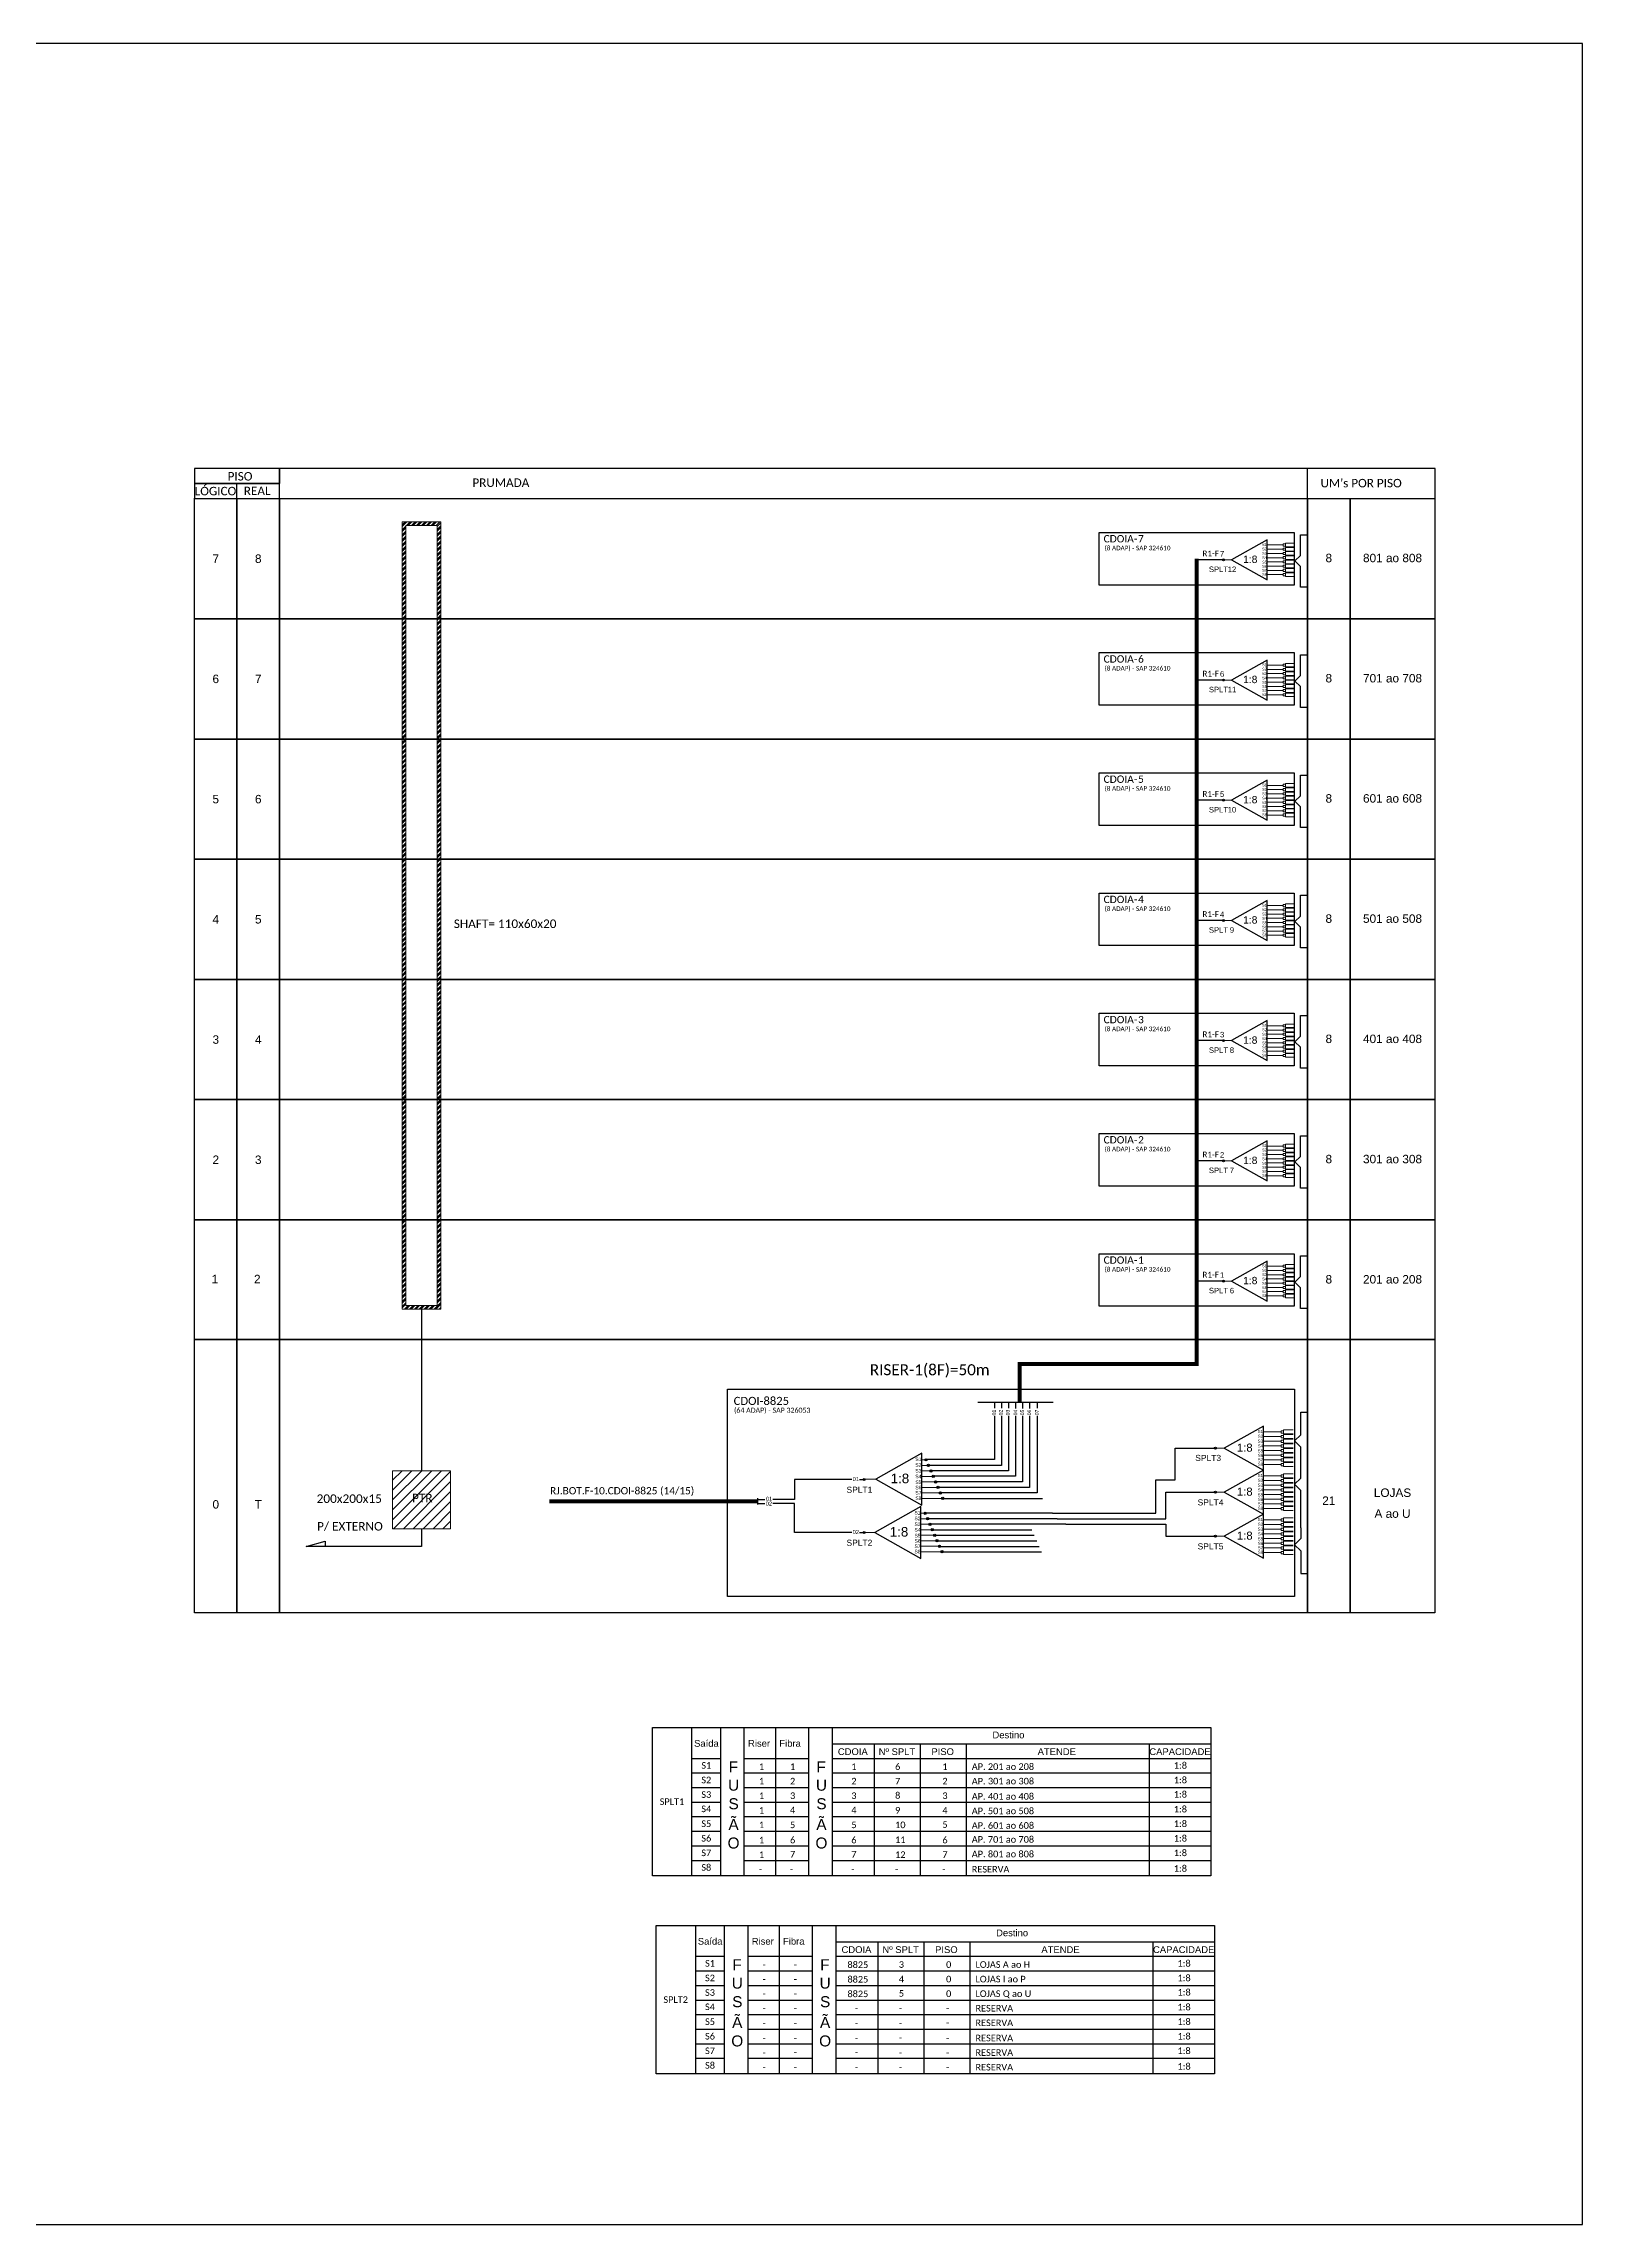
# Model space of a CAD drawing. Extents: x -89 to 749, y 705 to 1299.
# Drawn here: x 330 to 749, y 705 to 1299 of the extents above; entities that cross this region are included whole.
import ezdxf
from ezdxf.enums import TextEntityAlignment as Align

# ---------------------------------------------------------------- set-up
doc = ezdxf.new("R2010")
doc.units = 0
doc.styles.add('ARIAL', font='arial.ttf')
doc.styles.get("Standard").update_dxf_attribs({"font": 'arial.ttf'})
doc.styles.add('WMF-Calibri0', font='calibri.ttf')
doc.linetypes.add('RESERVA', pattern='A,0.5,-0.15,["RESERVA",Standard,S=0.18,R=0,X=0,Y=-0.1],-1.3', length=1.95)

# ---------------------------------------------------------------- blocks, each defined once
blk = doc.blocks.new('SPLT_1-8_DIV_DIR')
h = blk.add_hatch(color=3)
h.dxf.hatch_style = 1
edge = h.paths.add_edge_path()
edge.add_arc((12.77, 4.04), 0.242, 0, 360)
h = blk.add_hatch(color=3)
h.dxf.hatch_style = 1
edge = h.paths.add_edge_path()
edge.add_arc((13.27, 2.88), 0.242, 0, 360)
h = blk.add_hatch(color=3)
h.dxf.hatch_style = 1
edge = h.paths.add_edge_path()
edge.add_arc((13.77, 1.73), 0.242, 0, 360)
h = blk.add_hatch(color=3)
h.dxf.hatch_style = 1
edge = h.paths.add_edge_path()
edge.add_arc((14.27, 0.58), 0.242, 0, 360)
h = blk.add_hatch(color=3)
h.dxf.hatch_style = 1
edge = h.paths.add_edge_path()
edge.add_arc((14.77, -0.58), 0.242, 0, 360)
h = blk.add_hatch(color=3)
h.dxf.hatch_style = 1
edge = h.paths.add_edge_path()
edge.add_arc((15.27, -1.73), 0.242, 0, 360)
h = blk.add_hatch(color=3)
h.dxf.hatch_style = 1
edge = h.paths.add_edge_path()
edge.add_arc((15.77, -2.88), 0.242, 0, 360)
h = blk.add_hatch(color=3)
h.dxf.hatch_style = 1
edge = h.paths.add_edge_path()
edge.add_arc((16.27, -4.04), 0.242, 0, 360)
at = {"color": 1}
blk.add_lwpolyline([(11.89, 5.45), (2.22, 0), (11.89, -5.45), (11.89, 5.45)], dxfattribs=at)
at = {"color": 1, "lineweight": 0}
blk.add_lwpolyline([(2.22, 0), (0, 0)], dxfattribs=at)
at = {"color": 7, "lineweight": 0}
for points in [[(12.77, 4.04), (11.89, 4.04)], [(11.89, 2.88), (13.27, 2.88)], [(11.89, 1.73), (13.77, 1.73)], [(11.89, 0.58), (14.27, 0.58)], [(11.89, -0.58), (14.77, -0.58)], [(11.89, -1.73), (15.27, -1.73)], [(11.89, -2.88), (15.77, -2.88)], [(11.89, -4.04), (16.27, -4.04)]]:
    blk.add_lwpolyline(points, dxfattribs=at)
at = {"color": 3}
for centre in [(12.77, 4.04), (13.27, 2.88), (13.77, 1.73), (14.27, 0.58), (14.77, -0.58), (15.27, -1.73), (15.77, -2.88), (16.27, -4.04)]:
    blk.add_circle(centre, 0.242, dxfattribs=at)
at = {"color": 1, "style": 'ARIAL'}
for s, height, p in [('1:8', 2, (5.35, -0.85)), ('S1', 0.75, (10.52, 3.77)), ('S2', 0.75, (10.52, 2.58)), ('S3', 0.75, (10.52, 1.37)), ('S4', 0.75, (10.52, 0.19)), ('S5', 0.75, (10.52, -1.02)), ('S6', 0.75, (10.52, -2.14)), ('S7', 0.75, (10.52, -3.24)), ('S8', 0.75, (10.52, -4.36))]:
    blk.add_text(s, height=height, dxfattribs=at).set_placement(p)
blk = doc.blocks.new('SPLT_1-8_SC-APC')
at = {"color": 1}
blk.add_lwpolyline([(-7.37, -2.1), (-17.04, -7.55), (-7.37, -13), (-7.37, -2.1)], dxfattribs=at)
at = {"color": 3, "lineweight": 0}
for points in [[(-2.99, -3.51), (-7.37, -3.51)], [(-7.37, -4.66), (-2.99, -4.66)], [(-2.41, -3.02), (-2.41, -4)], [(-2.41, -3.02), (0, -3.02)], [(-2.41, -4), (0, -4)], [(-2.41, -4.17), (-2.41, -5.16)], [(-2.41, -4.17), (0, -4.17)], [(-2.41, -5.16), (0, -5.16)], [(-2.41, -5.32), (-2.41, -6.31)], [(-2.41, -5.32), (0, -5.32)], [(-7.37, -5.82), (-2.99, -5.82)], [(-7.37, -6.97), (-2.99, -6.97)], [(-7.37, -8.12), (-2.99, -8.12)], [(-7.37, -9.28), (-2.99, -9.28)], [(-7.37, -10.43), (-2.99, -10.43)], [(-2.41, -6.31), (0, -6.31)], [(-2.41, -6.48), (-2.41, -7.46)], [(-2.41, -6.48), (0, -6.48)], [(-2.41, -7.46), (0, -7.46)], [(-2.41, -7.63), (-2.41, -8.62)], [(-2.41, -7.63), (0, -7.63)], [(-2.41, -8.62), (0, -8.62)], [(-2.41, -8.78), (-2.41, -9.77)], [(-2.41, -8.78), (0, -8.78)], [(-2.41, -9.77), (0, -9.77)], [(-2.41, -9.94), (-2.41, -10.92)], [(-2.41, -9.94), (0, -9.94)], [(-7.37, -11.58), (-2.99, -11.58)], [(-2.41, -10.92), (0, -10.92)], [(-2.41, -11.09), (-2.41, -12.08)], [(-2.41, -11.09), (0, -11.09)], [(-2.41, -12.08), (0, -12.08)]]:
    blk.add_lwpolyline(points, dxfattribs=at)
for points in [[(-2.99, -3.22), (-2.41, -3.22), (-2.41, -3.8), (-2.99, -3.8)], [(-2.99, -4.38), (-2.41, -4.38), (-2.41, -4.95), (-2.99, -4.95)], [(-2.99, -5.53), (-2.41, -5.53), (-2.41, -6.1), (-2.99, -6.1)], [(-2.99, -6.68), (-2.41, -6.68), (-2.41, -7.26), (-2.99, -7.26)], [(-2.99, -7.84), (-2.41, -7.84), (-2.41, -8.41), (-2.99, -8.41)], [(-2.99, -8.99), (-2.41, -8.99), (-2.41, -9.56), (-2.99, -9.56)], [(-2.99, -10.14), (-2.41, -10.14), (-2.41, -10.72), (-2.99, -10.72)], [(-2.99, -11.3), (-2.41, -11.3), (-2.41, -11.87), (-2.99, -11.87)]]:
    blk.add_lwpolyline(points, close=True, dxfattribs=at)
at = {"color": 1, "lineweight": 0}
blk.add_lwpolyline([(-17.04, -7.55), (-19.26, -7.55)], dxfattribs=at)
at = {"color": 1, "style": 'ARIAL'}
for s, height, p in [('S1', 0.75, (-8.74, -3.78)), ('S2', 0.75, (-8.74, -4.97)), ('1:8', 2, (-13.91, -8.4)), ('S3', 0.75, (-8.74, -6.18)), ('S4', 0.75, (-8.74, -7.36)), ('S5', 0.75, (-8.74, -8.57)), ('S6', 0.75, (-8.74, -9.69)), ('S7', 0.75, (-8.74, -10.78)), ('S8', 0.75, (-8.74, -11.9))]:
    blk.add_text(s, height=height, dxfattribs=at).set_placement(p)

msp = doc.modelspace()

# ---------------------------------------------------------------- hatches: boundary and pattern name
h = msp.add_hatch()
h.set_pattern_fill('ANSI32', color=3, scale=0.1)
h.set_pattern_definition([(45, (-7211.6367, 3302.6862), (-0.67351921, 0.67351921), []), (45, (-7211.1877, 3302.6862), (-0.67351921, 0.67351921), [])])
h.paths.add_polyline_path([(438.2, 1168.73), (427.7, 1168.73), (427.7, 954.32), (438.2, 954.32)])
h.paths.add_polyline_path([(428.7, 1167.73), (437.2, 1167.73), (437.2, 955.32), (428.7, 955.32)], flags=16)
h = msp.add_hatch(color=3)
h.dxf.hatch_style = 1
edge = h.paths.add_edge_path()
edge.add_arc((651.45, 1158.43), 0.256, 0, 360)
h = msp.add_hatch(color=3)
h.dxf.hatch_style = 1
edge = h.paths.add_edge_path()
edge.add_arc((651.45, 1125.68), 0.256, 0, 360)
h = msp.add_hatch(color=3)
h.dxf.hatch_style = 1
edge = h.paths.add_edge_path()
edge.add_arc((651.45, 1092.94), 0.256, 0, 360)
h = msp.add_hatch(color=3)
h.dxf.hatch_style = 1
edge = h.paths.add_edge_path()
edge.add_arc((651.45, 1060.19), 0.256, 0, 360)
h = msp.add_hatch(color=3)
h.dxf.hatch_style = 1
edge = h.paths.add_edge_path()
edge.add_arc((651.45, 1027.45), 0.256, 0, 360)
h = msp.add_hatch(color=3)
h.dxf.hatch_style = 1
edge = h.paths.add_edge_path()
edge.add_arc((651.45, 994.71), 0.256, 0, 360)
h = msp.add_hatch(color=3)
h.dxf.hatch_style = 1
edge = h.paths.add_edge_path()
edge.add_arc((651.45, 961.96), 0.256, 0, 360)
h = msp.add_hatch(color=3)
h.dxf.hatch_style = 1
edge = h.paths.add_edge_path()
edge.add_arc((649.24, 916.44), 0.282, 0, 360)
h = msp.add_hatch()
h.set_pattern_fill('ANSI31', color=1, scale=0.6)
h.set_pattern_definition([(45, (-197.1042, 3542.705), (-1.3470384, 1.3470384), [])])
h.paths.add_polyline_path([(440.85, 894.49), (440.85, 910.3), (425.05, 910.3), (425.05, 894.49)])
h.paths.add_polyline_path([(429.78, 901.12), (436.59, 901.12), (436.59, 904.6), (429.78, 904.6)], flags=24)
h = msp.add_hatch(color=3)
h.dxf.hatch_style = 1
edge = h.paths.add_edge_path()
edge.add_arc((553.57, 907.9), 0.282, 0, 360)
h = msp.add_hatch(color=3)
h.dxf.hatch_style = 1
edge = h.paths.add_edge_path()
edge.add_arc((649.24, 904.45), 0.282, 0, 360)
h = msp.add_hatch(color=3)
h.dxf.hatch_style = 1
edge = h.paths.add_edge_path()
edge.add_arc((553.57, 893.47), 0.282, 0, 360)
h = msp.add_hatch(color=3)
h.dxf.hatch_style = 1
edge = h.paths.add_edge_path()
edge.add_arc((649.24, 892.47), 0.282, 0, 360)

# ---------------------------------------------------------------- linework, layer by layer
at = {"color": 3}
msp.add_line((524.46, 902.49), (526.51, 902.49), dxfattribs=at)
at = {"color": 2}
for p, q in [((534.59, 901.39), (528.64, 901.39)), ((534.59, 893.47), (534.59, 901.39)), ((550.17, 893.47), (534.59, 893.47))]:
    msp.add_line(p, q, dxfattribs=at)
at = {"color": 7}
for p, q in [((495.88, 840.34), (647.99, 840.34)), ((495.88, 799.92), (495.88, 840.34)), ((506.54, 840.34), (506.54, 799.92)), ((514.42, 840.34), (514.42, 799.92)), ((520.89, 799.92), (520.89, 840.34)), ((529.35, 840.34), (529.35, 799.92)), ((538.36, 840.34), (538.36, 799.92)), ((544.84, 840.34), (544.84, 799.92)), ((647.99, 840.34), (647.99, 799.92)), ((506.54, 831.96), (514.42, 831.96)), ((520.89, 831.96), (538.36, 831.96)), ((544.84, 835.93), (647.99, 835.93)), ((544.84, 831.96), (647.99, 831.96)), ((556.25, 835.93), (556.25, 799.92)), ((568.82, 835.93), (568.82, 799.92)), ((581.36, 835.93), (581.36, 799.92)), ((631.2, 835.93), (631.2, 799.92)), ((506.54, 827.99), (514.42, 827.99)), ((520.89, 827.99), (538.36, 827.99)), ((544.84, 827.99), (647.99, 827.99)), ((506.54, 824.02), (514.42, 824.02)), ((506.54, 820.05), (514.42, 820.05)), ((520.89, 824.02), (538.36, 824.02)), ((520.89, 820.05), (538.36, 820.05)), ((544.84, 824.02), (647.99, 824.02)), ((544.84, 820.05), (647.99, 820.05)), ((506.54, 816.08), (514.42, 816.08)), ((520.89, 816.08), (538.36, 816.08)), ((544.84, 816.08), (647.99, 816.08)), ((506.54, 812.11), (514.42, 812.11)), ((506.54, 808.15), (514.42, 808.15)), ((520.89, 812.11), (538.36, 812.11)), ((520.89, 808.15), (538.36, 808.15)), ((544.84, 812.11), (647.99, 812.11)), ((544.84, 808.15), (647.99, 808.15)), ((506.54, 804.18), (514.42, 804.18)), ((520.89, 804.18), (538.36, 804.18)), ((544.84, 804.18), (647.99, 804.18)), ((647.99, 799.92), (495.88, 799.92)), ((496.89, 786.42), (649, 786.42)), ((496.89, 746), (496.89, 786.42)), ((507.55, 786.42), (507.55, 746)), ((515.43, 786.42), (515.43, 746)), ((521.9, 746), (521.9, 786.42)), ((530.36, 786.42), (530.36, 746)), ((539.37, 786.42), (539.37, 746)), ((545.85, 786.42), (545.85, 746)), ((649, 786.42), (649, 746)), ((545.85, 782.01), (649, 782.01)), ((557.25, 782.01), (557.25, 746)), ((569.83, 782.01), (569.83, 746)), ((582.37, 782.01), (582.37, 746)), ((632.21, 782.01), (632.21, 746)), ((507.55, 778.04), (515.43, 778.04)), ((507.55, 774.07), (515.43, 774.07)), ((521.9, 778.04), (539.37, 778.04)), ((521.9, 774.07), (539.37, 774.07)), ((545.85, 778.04), (649, 778.04)), ((545.85, 774.07), (649, 774.07)), ((507.55, 770.1), (515.43, 770.1)), ((521.9, 770.1), (539.37, 770.1)), ((545.85, 770.1), (649, 770.1)), ((507.55, 766.13), (515.43, 766.13)), ((507.55, 762.16), (515.43, 762.16)), ((521.9, 766.13), (539.37, 766.13)), ((521.9, 762.16), (539.37, 762.16)), ((545.85, 766.13), (649, 766.13)), ((545.85, 762.16), (649, 762.16)), ((507.55, 758.2), (515.43, 758.2)), ((521.9, 758.2), (539.37, 758.2)), ((545.85, 758.2), (649, 758.2)), ((507.55, 754.23), (515.43, 754.23)), ((507.55, 750.26), (515.43, 750.26)), ((521.9, 754.23), (539.37, 754.23)), ((521.9, 750.26), (539.37, 750.26)), ((545.85, 754.23), (649, 754.23)), ((545.85, 750.26), (649, 750.26)), ((649, 746), (496.89, 746))]:
    msp.add_line(p, q, dxfattribs=at)
for points in [[(-89.32, 705.02), (749.25, 705.02), (749.25, 1299.02), (-89.32, 1299.02), (-89.32, 705.02)], [(394.24, 1175.1), (709.12, 1175.1), (709.12, 1183.33), (394.24, 1183.33), (394.24, 1183.33), (394.24, 1179.21)], [(674.37, 1175.1), (674.37, 1183.33)], [(382.66, 1175.1), (382.66, 1179.21)]]:
    msp.add_lwpolyline(points)
for points in [[(371.09, 1179.21), (394.24, 1179.21), (394.24, 1183.33), (371.09, 1183.33)], [(371.09, 1175.1), (394.24, 1175.1), (394.24, 1179.21), (371.09, 1179.21)], [(371.09, 1175.1), (382.66, 1175.1), (382.66, 1142.36), (371.09, 1142.36)], [(382.66, 1175.1), (394.24, 1175.1), (394.24, 1142.36), (382.66, 1142.36)], [(394.24, 1175.1), (674.37, 1175.1), (674.37, 1142.36), (394.24, 1142.36)], [(674.37, 1175.1), (685.94, 1175.1), (685.94, 1142.36), (674.37, 1142.36)], [(685.94, 1175.1), (709.08, 1175.1), (709.08, 1142.36), (685.94, 1142.36)], [(371.09, 1142.36), (382.66, 1142.36), (382.66, 1109.61), (371.09, 1109.61)], [(382.66, 1142.36), (394.24, 1142.36), (394.24, 1109.61), (382.66, 1109.61)], [(394.24, 1142.36), (674.37, 1142.36), (674.37, 1109.61), (394.24, 1109.61)], [(674.37, 1142.36), (685.94, 1142.36), (685.94, 1109.61), (674.37, 1109.61)], [(685.94, 1142.36), (709.08, 1142.36), (709.08, 1109.61), (685.94, 1109.61)], [(371.09, 1109.61), (382.66, 1109.61), (382.66, 1076.87), (371.09, 1076.87)], [(382.66, 1109.61), (394.24, 1109.61), (394.24, 1076.87), (382.66, 1076.87)], [(394.24, 1109.61), (674.37, 1109.61), (674.37, 1076.87), (394.24, 1076.87)], [(674.37, 1109.61), (685.94, 1109.61), (685.94, 1076.87), (674.37, 1076.87)], [(685.94, 1109.61), (709.08, 1109.61), (709.08, 1076.87), (685.94, 1076.87)], [(371.09, 1076.87), (382.66, 1076.87), (382.66, 1044.13), (371.09, 1044.13)], [(382.66, 1076.87), (394.24, 1076.87), (394.24, 1044.13), (382.66, 1044.13)], [(394.24, 1076.87), (674.37, 1076.87), (674.37, 1044.13), (394.24, 1044.13)], [(674.37, 1076.87), (685.94, 1076.87), (685.94, 1044.13), (674.37, 1044.13)], [(685.94, 1076.87), (709.08, 1076.87), (709.08, 1044.13), (685.94, 1044.13)], [(371.09, 1044.13), (382.66, 1044.13), (382.66, 1011.38), (371.09, 1011.38)], [(382.66, 1044.13), (394.24, 1044.13), (394.24, 1011.38), (382.66, 1011.38)], [(394.24, 1044.13), (674.37, 1044.13), (674.37, 1011.38), (394.24, 1011.38)], [(674.37, 1044.13), (685.94, 1044.13), (685.94, 1011.38), (674.37, 1011.38)], [(685.94, 1044.13), (709.08, 1044.13), (709.08, 1011.38), (685.94, 1011.38)], [(371.09, 1011.38), (382.66, 1011.38), (382.66, 978.64), (371.09, 978.64)], [(382.66, 1011.38), (394.24, 1011.38), (394.24, 978.64), (382.66, 978.64)], [(394.24, 1011.38), (674.37, 1011.38), (674.37, 978.64), (394.24, 978.64)], [(674.37, 1011.38), (685.94, 1011.38), (685.94, 978.64), (674.37, 978.64)], [(685.94, 1011.38), (709.08, 1011.38), (709.08, 978.64), (685.94, 978.64)], [(371.09, 978.64), (382.66, 978.64), (382.66, 946.08), (371.09, 946.08)], [(382.66, 978.64), (394.24, 978.64), (394.24, 946.08), (382.66, 946.08)], [(394.24, 978.64), (674.37, 978.64), (674.37, 946.08), (394.24, 946.08)], [(674.37, 978.64), (685.94, 978.64), (685.94, 946.08), (674.37, 946.08)], [(685.94, 978.64), (709.08, 978.64), (709.08, 946.08), (685.94, 946.08)], [(371.09, 946.08), (382.66, 946.08), (382.66, 871.58), (371.09, 871.58)], [(382.66, 946.08), (394.24, 946.08), (394.24, 871.58), (382.66, 871.58)], [(394.24, 946.08), (674.37, 946.08), (674.37, 871.58), (394.24, 871.58)], [(674.37, 946.08), (685.94, 946.08), (685.94, 871.58), (674.37, 871.58)], [(685.94, 946.08), (709.08, 946.08), (709.08, 871.58), (685.94, 871.58)]]:
    msp.add_lwpolyline(points, close=True)
at = {"color": 2, "lineweight": 0}
for points in [[(427.7, 1168.73), (438.2, 1168.73), (438.2, 954.32), (427.7, 954.32)], [(428.7, 1167.73), (437.2, 1167.73), (437.2, 955.32), (428.7, 955.32)]]:
    msp.add_lwpolyline(points, close=True, dxfattribs=at)
at = {"color": 1}
for points in [[(617.62, 1165.88), (670.74, 1165.88), (670.74, 1151.56), (617.62, 1151.56)], [(617.62, 1133.13), (670.74, 1133.13), (670.74, 1118.81), (617.62, 1118.81)], [(617.62, 1100.39), (670.74, 1100.39), (670.74, 1086.07), (617.62, 1086.07)], [(617.62, 1067.64), (670.74, 1067.64), (670.74, 1053.33), (617.62, 1053.33)], [(617.62, 1034.9), (670.74, 1034.9), (670.74, 1020.58), (617.62, 1020.58)], [(617.62, 1002.16), (670.74, 1002.16), (670.74, 987.84), (617.62, 987.84)], [(617.62, 969.41), (670.74, 969.41), (670.74, 955.09), (617.62, 955.09)], [(516.31, 932.53), (670.83, 932.53), (670.83, 876.07), (516.31, 876.07)]]:
    msp.add_lwpolyline(points, close=True, dxfattribs=at)
at = {"color": 3}
for points in [[(674.37, 1150.96), (672.43, 1150.96), (672.42, 1156.62), (670.86, 1158.12), (672.42, 1159.63), (672.42, 1165.27), (674.37, 1165.27)], [(674.37, 1118.21), (672.43, 1118.21), (672.42, 1123.87), (670.86, 1125.38), (672.42, 1126.89), (672.42, 1132.53), (674.37, 1132.53)], [(674.37, 1085.47), (672.43, 1085.47), (672.42, 1091.13), (670.86, 1092.64), (672.42, 1094.14), (672.42, 1099.79), (674.37, 1099.79)], [(674.37, 1052.72), (672.43, 1052.72), (672.42, 1058.39), (670.86, 1059.89), (672.42, 1061.4), (672.42, 1067.04), (674.37, 1067.04)], [(674.37, 1019.98), (672.43, 1019.98), (672.42, 1025.64), (670.86, 1027.15), (672.42, 1028.66), (672.42, 1034.3), (674.37, 1034.3)], [(674.37, 987.24), (672.43, 987.24), (672.42, 992.9), (670.86, 994.41), (672.42, 995.91), (672.42, 1001.56), (674.37, 1001.56)], [(674.37, 954.49), (672.43, 954.49), (672.42, 960.15), (670.86, 961.66), (672.42, 963.17), (672.42, 968.81), (674.37, 968.81)], [(432.95, 954.32), (432.95, 910.3)], [(672.55, 914.48), (672.55, 916.75), (670.83, 918.41), (672.55, 920.07), (672.55, 926.28), (674.37, 926.28)], [(638.25, 907.78), (638.25, 907.78), (638.25, 916.44), (648.95, 916.44)], [(672.55, 894.73), (672.55, 904.95), (670.82, 906.61), (672.55, 908.27), (672.55, 914.48), (672.55, 914.48)], [(550.17, 907.9), (534.59, 907.9), (534.59, 902.49), (528.63, 902.49)], [(552.25, 907.9), (553.57, 907.9)], [(604.88, 898.77), (633.02, 898.77), (633.02, 907.78), (638.25, 907.78)], [(604.88, 898.77), (570.47, 898.77)], [(672.55, 894.73), (672.55, 891.81), (670.83, 890.15), (672.55, 888.49), (672.55, 882.27), (674.37, 882.27)]]:
    msp.add_lwpolyline(points, dxfattribs=at)
at = {"color": 5, "const_width": 1.1}
msp.add_lwpolyline([(595.9, 928.92), (595.9, 939.37), (644.18, 939.37), (644.18, 1158.72)], dxfattribs=at)
at = {"color": 5}
for points in [[(651.45, 1158.43), (644.19, 1158.43)], [(651.45, 1125.68), (644.19, 1125.68)], [(651.45, 1092.94), (644.19, 1092.94)], [(651.45, 1060.19), (644.19, 1060.19)], [(651.45, 1027.45), (644.19, 1027.45)], [(651.45, 994.71), (644.19, 994.71)], [(651.45, 961.96), (644.19, 961.96)], [(605.01, 928.92), (584.54, 928.92)], [(589.03, 928.92), (589.03, 927.3)], [(590.94, 928.92), (590.94, 927.3)], [(592.86, 928.92), (592.86, 927.3)], [(594.77, 928.92), (594.77, 927.29)], [(596.69, 928.92), (596.69, 927.29)], [(598.61, 928.92), (598.61, 927.29)], [(600.69, 928.92), (600.69, 927.3)], [(589.03, 925.23), (589.02, 913.33), (570.73, 913.32)], [(590.94, 925.23), (590.94, 911.77), (571.38, 911.77)], [(592.86, 925.23), (592.86, 910.27), (571.72, 910.27)], [(594.77, 925.22), (594.77, 908.81), (572.68, 908.81)], [(596.69, 925.22), (596.69, 907.26), (573.33, 907.26)], [(598.61, 925.22), (598.61, 905.76), (573.98, 905.76)], [(600.69, 925.23), (600.68, 904.28), (574.63, 904.28)], [(570.1, 913.32), (570.1, 913.32)], [(569.85, 898.77), (569.85, 898.77)]]:
    msp.add_lwpolyline(points, dxfattribs=at)
at = {"color": 1, "lineweight": 0}
msp.add_lwpolyline([(425.05, 910.3), (440.85, 910.3), (440.85, 894.49), (425.05, 894.49)], close=True, dxfattribs=at)
at = {"color": 2}
for points in [[(627.39, 897.22), (635.73, 897.22), (635.73, 904.45), (649.24, 904.45)], [(524.46, 901.39), (526.51, 901.39)], [(606.18, 897.22), (571.13, 897.22)], [(606.18, 897.22), (627.39, 897.22)], [(552.25, 893.47), (553.57, 893.47)]]:
    msp.add_lwpolyline(points, dxfattribs=at)
at = {"color": 1, "const_width": 1.1}
msp.add_lwpolyline([(467.78, 901.94), (524.46, 901.94)], dxfattribs=at)
at = {"color": 1}
for points in [[(524.46, 902.8), (524.46, 901.08)], [(432.95, 894.49), (432.95, 889.64), (401.52, 889.64), (406.7, 891.16), (406.7, 889.64)]]:
    msp.add_lwpolyline(points, dxfattribs=at)
at = {"color": 252, "linetype": 'RESERVA', "ltscale": 4}
for points in [[(575.28, 902.77), (602.11, 902.77)], [(572.43, 894.21), (599.26, 894.21)], [(573.08, 892.71), (599.91, 892.71)], [(573.73, 891.21), (600.56, 891.21)], [(574.38, 889.71), (601.21, 889.71)], [(575.03, 888.22), (601.86, 888.22)]]:
    msp.add_lwpolyline(points, dxfattribs=at)
at = {"color": 7}
for points in [[(608.54, 895.73), (571.78, 895.73)], [(608.54, 895.73), (635.73, 895.73), (635.73, 892.47), (648.95, 892.47)]]:
    msp.add_lwpolyline(points, dxfattribs=at)
at = {"color": 3}
for centre, radius in [((651.45, 1158.43), 0.256), ((651.45, 1125.68), 0.256), ((651.45, 1092.94), 0.256), ((651.45, 1060.19), 0.256), ((651.45, 1027.45), 0.256), ((651.45, 994.71), 0.256), ((651.45, 961.96), 0.256), ((649.24, 916.44), 0.282), ((553.57, 907.9), 0.282), ((649.24, 904.45), 0.282), ((553.57, 893.47), 0.282), ((649.24, 892.47), 0.282)]:
    msp.add_circle(centre, radius, dxfattribs=at)
for p in [(371.09, 1175.1), (371.09, 1142.36), (371.09, 1109.61), (371.09, 1076.87), (371.09, 1044.13), (371.09, 1011.38), (371.09, 978.64), (371.09, 946.08)]:
    msp.add_point(p)

# ---------------------------------------------------------------- block references
for p in [(670.72, 1165.97), (670.72, 1133.23), (670.72, 1100.49), (670.72, 1067.74), (670.72, 1035), (670.72, 1002.25), (670.72, 969.51)]:
    msp.add_blockref('SPLT_1-8_SC-APC', p, dxfattribs=at)
at = {"color": 3, "xscale": 1.1, "yscale": 1.1, "zscale": 1.1}
for p in [(670.42, 924.74), (670.42, 912.75), (670.42, 900.77)]:
    msp.add_blockref('SPLT_1-8_SC-APC', p, dxfattribs=at)
at = {"xscale": 1.3, "yscale": 1.3, "zscale": 1.3}
for p in [(553.82, 908.02), (553.57, 893.47)]:
    msp.add_blockref('SPLT_1-8_DIV_DIR', p, dxfattribs=at)

# ---------------------------------------------------------------- texts
at = {"style": 'WMF-Calibri0'}
for s, height, p in [('     PISO', 2.3, (376.05, 1180.02)), ('  LÓGICO', 2.3, (369.51, 1175.99)), ('    REAL', 2.3, (381.27, 1176.05)), ('PRUMADA', 2.3, (446.8, 1178.28)), ("UM's POR PISO", 2.3, (677.9, 1178.16)), ('SHAFT= 110x60x20', 2.317, (441.74, 1058.13)), ('200x200x15', 2.317, (404.36, 901.54)), ('PTR', 2.317, (430.36, 901.71)), ('P/ EXTERNO', 2.317, (404.47, 894.01))]:
    msp.add_text(s, height=height, dxfattribs=at).set_placement(p)
at = {"color": 1, "style": 'WMF-Calibri0'}
for s, height, p in [('CDOIA-', 2, (618.79, 1163.16)), ('7', 2, (628.17, 1163.16)), ('CDOIA-', 2, (618.79, 1130.41)), ('6', 2, (628.17, 1130.41)), ('CDOIA-', 2, (618.79, 1097.67)), ('5', 2, (628.17, 1097.67)), ('CDOIA-', 2, (618.79, 1064.92)), ('4', 2, (628.17, 1064.92)), ('CDOIA-', 2, (618.79, 1032.18)), ('3', 2, (628.17, 1032.18)), ('CDOIA-', 2, (618.79, 999.44)), ('2', 2, (628.17, 999.44)), ('CDOIA-', 2, (618.79, 966.69)), ('1', 2, (628.17, 966.69)), ('CDOI-8825', 2.2, (517.99, 928.22))]:
    msp.add_text(s, height=height, dxfattribs=at).set_placement(p)
at = {"style": 'ARIAL'}
for s, height, p in [('7', 2.3, (376.88, 1158.73)), ('8', 2.3, (388.45, 1158.73)), ('8', 2.3, (680.15, 1158.92)), ('801 ao 808', 2.3, (697.51, 1158.92)), ('6', 2.3, (376.88, 1125.99)), ('7', 2.3, (388.45, 1125.99)), ('8', 2.3, (680.15, 1126.17)), ('701 ao 708', 2.3, (697.51, 1126.17)), ('5', 2.3, (376.88, 1093.24)), ('6', 2.3, (388.45, 1093.24)), ('8', 2.3, (680.15, 1093.43)), ('601 ao 608', 2.3, (697.51, 1093.43)), ('4', 2.3, (376.88, 1060.5)), ('5', 2.3, (388.45, 1060.5)), ('8', 2.3, (680.15, 1060.69)), ('501 ao 508', 2.3, (697.51, 1060.69)), ('3', 2.3, (376.88, 1027.75)), ('4', 2.3, (388.45, 1027.75)), ('8', 2.3, (680.15, 1027.94)), ('401 ao 408', 2.3, (697.51, 1027.94)), ('2', 2.3, (376.88, 995.01)), ('3', 2.3, (388.45, 995.01)), ('8', 2.3, (680.15, 995.2)), ('301 ao 308', 2.3, (697.51, 995.2)), ('1', 2.3, (376.63, 962.52)), ('2', 2.3, (388.2, 962.52)), ('8', 2.3, (680.15, 962.45)), ('201 ao 208', 2.3, (697.51, 962.45)), ('01', 1.1, (527.62, 902.66)), ('01', 1.1, (551.26, 908.04)), ('21', 2.3, (680.15, 902.16)), ('LOJAS', 2.3, (697.51, 904.32)), ('0', 2.3, (376.88, 901.14)), ('T', 2.3, (388.45, 901.14)), ('02', 1.1, (527.58, 901.36)), ('A ao U', 2.3, (697.51, 898.63)), ('02', 1.1, (551.26, 893.62))]:
    msp.add_text(s, height=height, dxfattribs=at).set_placement(p, align=Align.MIDDLE_CENTER)
at = {"color": 1, "style": 'WMF-Calibri0'}
for s, height, p in [('(8 ADAP) - SAP 324610', 1.25, (628.03, 1161.01)), ('(8 ADAP) - SAP 324610', 1.25, (628.03, 1128.26)), ('(8 ADAP) - SAP 324610', 1.25, (628.03, 1095.52)), ('(8 ADAP) - SAP 324610', 1.25, (628.03, 1062.77)), ('(8 ADAP) - SAP 324610', 1.25, (628.03, 1030.03)), ('(8 ADAP) - SAP 324610', 1.25, (628.03, 997.29)), ('(8 ADAP) - SAP 324610', 1.25, (628.03, 964.54)), ('(64 ADAP) - SAP 326053', 1.375, (528.5, 926.1))]:
    msp.add_text(s, height=height, dxfattribs=at).set_placement(p, align=Align.CENTER)
at = {"color": 5, "style": 'WMF-Calibri0'}
for s, height, p in [('R1-F', 1.6, (645.71, 1159.35)), ('R1-F', 1.6, (645.71, 1126.61)), ('R1-F', 1.6, (645.71, 1093.86)), ('R1-F', 1.6, (645.71, 1061.12)), ('R1-F', 1.6, (645.71, 1028.37)), ('R1-F', 1.6, (645.71, 995.63)), ('R1-F', 1.6, (645.71, 962.89)), ('RISER-1(8F)=50m', 3, (555.08, 936.31))]:
    msp.add_text(s, height=height, dxfattribs=at).set_placement(p)
at = {"color": 5, "style": 'ARIAL'}
for s, p in [('7', (651.08, 1159.32)), ('6', (651.08, 1126.57)), ('5', (651.08, 1093.83)), ('4', (651.08, 1061.08)), ('3', (651.08, 1028.34)), ('2', (651.08, 995.6)), ('1', (651.08, 962.85))]:
    msp.add_text(s, height=1.5, dxfattribs=at).set_placement(p, align=Align.CENTER)
at = {"color": 7, "style": 'ARIAL'}
for s, p in [('SPLT', (650.09, 1155.09)), ('12', (653.76, 1155.09)), ('SPLT', (650.09, 1122.34)), ('11', (653.76, 1122.34)), ('SPLT', (650.09, 1089.6)), ('10', (653.76, 1089.6)), ('SPLT', (650.09, 1056.85)), ('9', (653.76, 1056.85)), ('SPLT', (650.09, 1024.11)), ('8', (653.76, 1024.11)), ('SPLT', (650.09, 991.37)), ('7', (653.76, 991.37)), ('SPLT', (650.09, 958.62)), ('6', (653.76, 958.62))]:
    msp.add_text(s, height=1.5, dxfattribs=at).set_placement(p, align=Align.CENTER)
at = {"style": 'ARIAL'}
for s, p in [('01', (588.84, 926.15)), ('02', (590.76, 926.15)), ('03', (592.67, 926.15)), ('04', (594.75, 926.16)), ('05', (596.63, 926.17)), ('06', (598.54, 926.17)), ('07', (600.62, 926.17))]:
    msp.add_text(s, height=0.992, rotation=90, dxfattribs=at).set_placement(p, align=Align.MIDDLE_CENTER)
for s, p in [('SPLT3', (647.28, 912.97)), ('SPLT1', (552.26, 904.3)), ('SPLT4', (647.93, 900.85)), ('SPLT2', (552.26, 889.87)), ('SPLT5', (647.93, 888.87))]:
    msp.add_text(s, height=1.65, dxfattribs=at).set_placement(p, align=Align.CENTER)
at = {"color": 1, "style": 'WMF-Calibri0'}
msp.add_text('RJ.BOT.F-10.CDOI-8825 (14/15)', height=1.98, dxfattribs=at).set_placement((487.6, 904.86, 2.2), align=Align.MIDDLE_CENTER)
at = {"color": 7, "style": 'ARIAL'}
for s, p in [('Destino', (592.86, 838.34)), ('Saída', (510.56, 836.04)), ('Riser', (524.91, 836.04)), ('Fibra', (533.37, 836.04)), ('CDOIA', (550.45, 833.78)), ('Nº SPLT', (562.48, 833.78)), ('PISO', (574.94, 833.78)), ('ATENDE', (606.03, 833.78)), ('CAPACIDADE', (639.6, 833.78)), ('Destino', (593.86, 784.42)), ('Saída', (511.57, 782.13)), ('Riser', (525.92, 782.13)), ('Fibra', (534.37, 782.13)), ('CDOIA', (551.45, 779.86)), ('Nº SPLT', (563.49, 779.86)), ('PISO', (575.95, 779.86)), ('ATENDE', (607.04, 779.86)), ('CAPACIDADE', (640.61, 779.86))]:
    msp.add_text(s, height=1.84, dxfattribs=at).set_placement(p, align=Align.MIDDLE_CENTER)
at = {"color": 7, "linetype": 'Continuous', "style": 'ARIAL'}
for s, p in [('U', (516.46, 823.15)), ('F', (516.61, 828.15)), ('U', (540.4, 823.15)), ('F', (540.55, 828.15)), ('S', (516.58, 818.1)), ('S', (540.52, 818.1)), ('Ã', (516.57, 812.45)), ('Ã', (540.51, 812.45)), ('O', (516.33, 807.4)), ('O', (540.27, 807.4)), ('U', (517.46, 769.24)), ('F', (517.62, 774.24)), ('U', (541.4, 769.24)), ('F', (541.56, 774.24)), ('S', (517.59, 764.18)), ('S', (541.53, 764.18)), ('Ã', (517.57, 758.54)), ('Ã', (541.51, 758.54)), ('O', (517.34, 753.49)), ('O', (541.28, 753.49))]:
    msp.add_text(s, height=3, dxfattribs=at).set_placement(p)
at = {"color": 7, "style": 'WMF-Calibri0'}
for s, height, p in [('1', 1.79, (524.89, 828.82)), ('1', 1.79, (524.89, 824.86)), ('2', 1.79, (533.35, 824.86)), ('1', 1.79, (533.35, 828.82)), ('2', 1.79, (550.05, 824.86)), ('1', 1.79, (550.05, 828.82)), ('6', 1.79, (561.98, 828.82)), ('7', 1.79, (561.98, 824.86)), ('2', 1.79, (574.86, 824.86)), ('1', 1.79, (574.86, 828.82)), ('AP. 201 ao 208', 1.7927, (582.87, 828.82)), ('AP. 301 ao 308', 1.7927, (582.87, 824.86)), ('1', 1.79, (524.89, 820.89)), ('3', 1.79, (533.35, 820.89)), ('3', 1.79, (550.05, 820.89)), ('8', 1.79, (561.98, 820.97)), ('3', 1.79, (574.86, 820.89)), ('AP. 401 ao 408', 1.7927, (582.87, 820.71)), ('1', 1.79, (524.89, 816.92)), ('1', 1.79, (524.89, 812.95)), ('4', 1.79, (533.35, 817)), ('5', 1.79, (533.35, 812.95)), ('4', 1.79, (550.05, 817)), ('5', 1.79, (550.05, 812.95)), ('9', 1.79, (561.98, 816.92)), ('10', 1.793, (561.98, 812.95)), ('4', 1.79, (574.86, 816.92)), ('5', 1.79, (574.86, 813.03)), ('AP. 501 ao 508', 1.7927, (582.87, 816.75)), ('AP. 601 ao 608', 1.7927, (582.87, 812.78)), ('1', 1.79, (524.89, 808.81)), ('6', 1.79, (533.35, 808.81)), ('6', 1.79, (550.05, 808.81)), ('11', 1.793, (561.98, 808.89)), ('6', 1.79, (574.86, 808.81)), ('AP. 701 ao 708', 1.7927, (582.87, 808.98)), ('1', 1.79, (524.89, 804.84)), ('7', 1.79, (533.35, 804.92)), ('7', 1.79, (550.05, 804.92)), ('12', 1.793, (561.98, 804.84)), ('7', 1.79, (574.86, 804.84)), ('AP. 801 ao 808', 1.7927, (582.87, 805.01)), ('RESERVA', 1.793, (582.87, 800.87)), ('-', 1.79, (524.89, 800.87)), ('-', 1.79, (533.35, 800.87)), ('-', 1.79, (550.05, 800.87)), ('-', 1.79, (561.98, 800.87)), ('-', 1.79, (574.86, 800.95)), ('-', 1.79, (525.9, 774.91)), ('-', 1.79, (534.36, 774.91)), ('8825', 1.793, (549, 774.86)), ('8825', 1.793, (549, 770.89)), ('4', 1.79, (562.99, 770.94)), ('3', 1.79, (562.99, 774.91)), ('0', 1.79, (575.87, 774.91)), ('0', 1.79, (575.87, 770.94)), ('LOJAS A ao H', 1.7927, (583.88, 774.91)), ('LOJAS I ao P', 1.7927, (583.88, 770.94)), ('-', 1.79, (525.9, 770.94)), ('-', 1.79, (525.9, 766.97)), ('-', 1.79, (534.36, 770.94)), ('-', 1.79, (534.36, 766.97)), ('8825', 1.793, (549, 766.92)), ('5', 1.79, (562.99, 767.05)), ('0', 1.79, (575.87, 766.97)), ('LOJAS Q ao U', 1.7927, (583.88, 766.97)), ('-', 1.79, (525.9, 763)), ('-', 1.79, (534.36, 763.08)), ('-', 1.79, (551.06, 763.08)), ('-', 1.79, (562.99, 763)), ('-', 1.79, (575.87, 763)), ('RESERVA', 1.793, (583.88, 763)), ('RESERVA', 1.793, (583.88, 759.03)), ('-', 1.79, (525.9, 759.03)), ('-', 1.79, (525.9, 754.89)), ('-', 1.79, (534.36, 759.03)), ('-', 1.79, (534.36, 754.89)), ('-', 1.79, (551.06, 759.03)), ('-', 1.79, (551.06, 754.89)), ('-', 1.79, (562.99, 759.03)), ('-', 1.79, (562.99, 754.97)), ('-', 1.79, (575.87, 759.11)), ('-', 1.79, (575.87, 754.89)), ('RESERVA', 1.793, (583.88, 754.89)), ('-', 1.79, (525.9, 750.92)), ('-', 1.79, (534.36, 751)), ('-', 1.79, (551.06, 751)), ('-', 1.79, (562.99, 750.92)), ('-', 1.79, (575.87, 750.92)), ('RESERVA', 1.793, (583.88, 750.92)), ('RESERVA', 1.793, (583.88, 746.95)), ('-', 1.79, (525.9, 746.95)), ('-', 1.79, (534.36, 746.95)), ('-', 1.79, (551.06, 746.95)), ('-', 1.79, (562.99, 746.95)), ('-', 1.79, (575.87, 747.03))]:
    msp.add_text(s, height=height, dxfattribs=at).set_placement(p)
at = {"color": 7, "lineweight": 0, "style": 'WMF-Calibri0', "flags": 8}
for tag, p, s in [('S1', (509.18, 829.14), 'S1'), ('S2', (509.18, 825.17), 'S2'), ('1:8', (637.92, 829.14), '1:8'), ('1:8', (637.92, 825.17), '1:8'), ('SPLT1', (497.84, 819.27), 'XX'), ('S3', (509.18, 821.2), 'S3'), ('1:8', (637.92, 821.28), '1:8'), ('S4', (509.18, 817.31), 'S4'), ('S5', (509.18, 813.27), 'S5'), ('1:8', (637.92, 817.23), '1:8'), ('1:8', (637.92, 813.27), '1:8'), ('S6', (509.18, 809.3), 'S6'), ('1:8', (637.92, 809.3), '1:8'), ('S7', (509.18, 805.33), 'S7'), ('S8', (509.18, 801.36), 'S8'), ('1:8', (637.92, 805.33), '1:8'), ('1:8', (637.92, 801.07), '1:8'), ('S1', (510.19, 775.22), 'S1'), ('S2', (510.19, 771.25), 'S2'), ('1:8', (638.93, 775.22), '1:8'), ('1:8', (638.93, 771.25), '1:8'), ('SPLT2', (498.85, 765.35), 'XX'), ('S3', (510.19, 767.28), 'S3'), ('1:8', (638.93, 767.36), '1:8'), ('S4', (510.19, 763.39), 'S4'), ('S5', (510.19, 759.35), 'S5'), ('1:8', (638.93, 763.32), '1:8'), ('1:8', (638.93, 759.35), '1:8'), ('S6', (510.19, 755.38), 'S6'), ('1:8', (638.93, 755.38), '1:8'), ('S7', (510.19, 751.41), 'S7'), ('S8', (510.19, 747.44), 'S8'), ('1:8', (638.93, 751.41), '1:8'), ('1:8', (638.93, 747.16), '1:8')]:
    msp.add_attdef(tag, p, s, height=1.793, dxfattribs=at)

doc.saveas('drawing.dxf')
